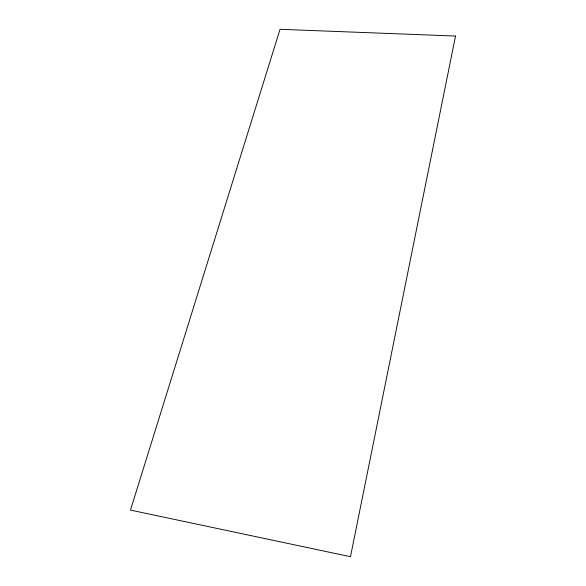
<?xml version="1.0" encoding="UTF-8"?>
<svg xmlns="http://www.w3.org/2000/svg" width="586" height="586" viewBox="0 0 586 586"><rect width="100%" height="100%" fill="white"/><g stroke="black" fill="none" stroke-linecap="round" stroke-linejoin="round"><path stroke-width="0.88" d="M455.527 36.046L350.479 556.7L130.473 510.098L280.042 29.3L455.527 36.046"/></g></svg>
